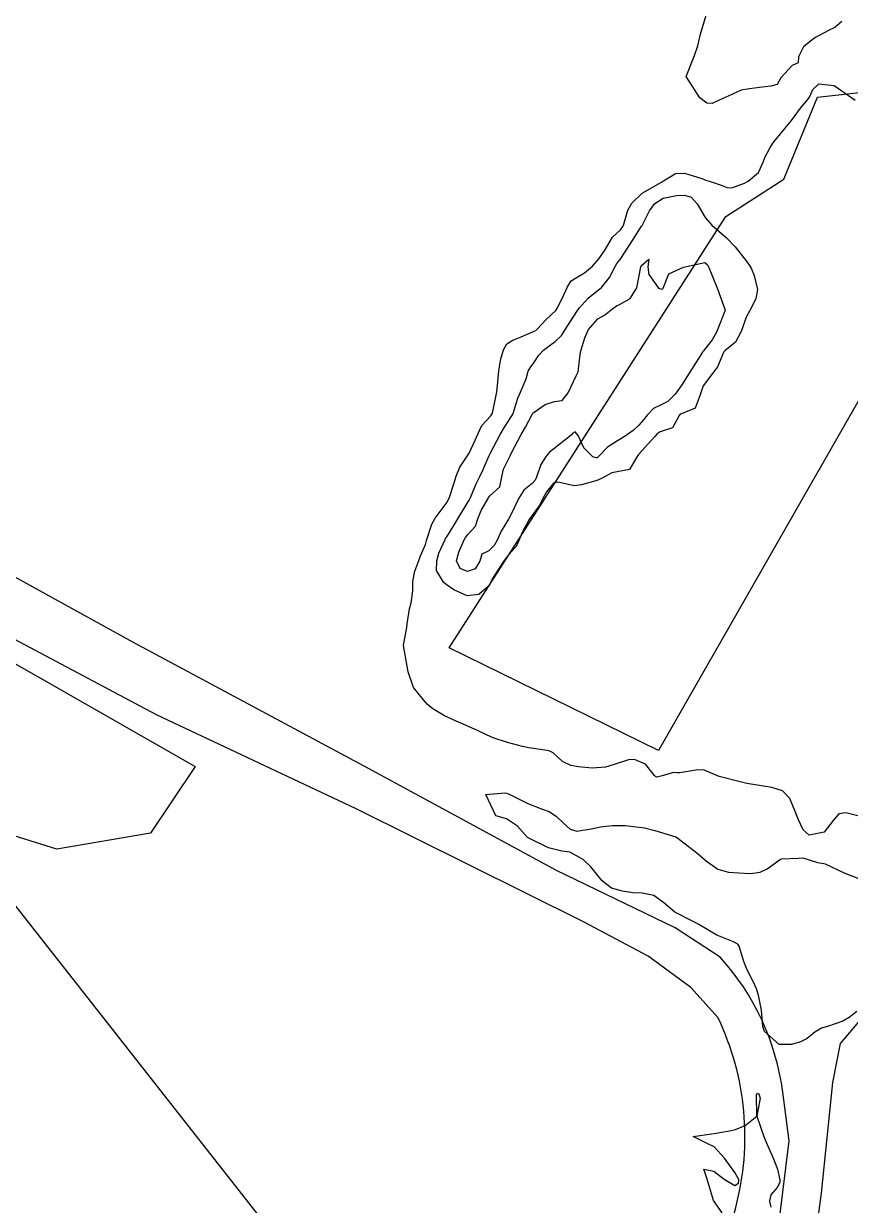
# Model space of a CAD drawing. Header units: metres. Extents: x 318500 to 325275, y 7408834 to 7428799.
# Drawn here: x 321087.6 to 321165.6, y 7415357.9 to 7415469.4 of the extents above; entities that cross this region are included whole.
import ezdxf

# ---------------------------------------------------------------- set-up
doc = ezdxf.new("R2010")
doc.units = ezdxf.units.M
doc.header["$MEASUREMENT"] = 0
doc.linetypes.add('CONTINUO', pattern=[0])
doc.layers.add('_TEXTO_CONGELA', color=45, linetype='Continuous', plot=False)
for name, color, linetype in [('Cemitério', 206, 'Continuous'), ('Curvas de Nivel 1m', 11, 'Continuous'), ('Hidrografia', 140, 'Continuous'), ('Vias Primárias', 230, 'Continuous'), ('Vias Secundárias', 230, 'Continuous')]:
    doc.layers.add(name, color=color, linetype=linetype)

msp = doc.modelspace()

# ---------------------------------------------------------------- linework, layer by layer
at = {"layer": '_TEXTO_CONGELA', "linetype": 'CONTINUO'}
msp.add_polyline3d([(321155.99, 7415298.12, 0), (320600.11, 7416006.12, 0)], dxfattribs=at)
at = {"layer": 'Cemitério'}
for points in [[(321167.48, 7415435.72), (321147.54, 7415400.83), (321127.78, 7415410.52), (321153.89, 7415451.22), (321159.36, 7415454.75), (321162.54, 7415462.5), (321169.06, 7415463.2), (321171.71, 7415459.15), (321167.48, 7415435.72)], [(321103.8, 7415399.31), (321099.6, 7415393.02), (321090.74, 7415391.51), (321082.58, 7415394.07), (321075.47, 7415396.98), (321062.53, 7415405.01), (321058.66, 7415425.08), (321103.8, 7415399.31)]]:
    msp.add_lwpolyline(points, dxfattribs=at)
at = {"layer": 'Curvas de Nivel 1m', "elevation": 721, "flags": 128}
for points in [[(321164.82, 7415469.62), (321164.19, 7415469.07), (321163.65, 7415468.8), (321162.63, 7415468.27), (321162.34, 7415468.12), (321162.18, 7415468.03), (321161.21, 7415467.25), (321160.76, 7415466.29), (321160.7, 7415465.74), (321160.14, 7415465.47), (321159.08, 7415464.32), (321158.74, 7415463.7), (321158.12, 7415463.54), (321157.07, 7415463.39), (321156.11, 7415463.29), (321155.33, 7415463.15), (321154.1, 7415462.59), (321153.96, 7415462.52), (321153.66, 7415462.39), (321152.61, 7415461.88), (321152.09, 7415461.91), (321151.43, 7415462.42), (321150.13, 7415464.44), (321150.94, 7415466.43), (321151.25, 7415467.33), (321151.51, 7415468.42), (321152.02, 7415470.23)], [(321166.85, 7415394.55), (321165.2, 7415394.96), (321164.55, 7415394.87), (321164.03, 7415394.24), (321163.18, 7415393.11), (321161.75, 7415392.85), (321161.18, 7415393.36), (321160.73, 7415394.28), (321160.43, 7415395.06), (321159.94, 7415396.29), (321159.23, 7415397.02), (321158.22, 7415397.33), (321157.24, 7415397.51), (321155.86, 7415397.73), (321155.24, 7415397.86), (321153.25, 7415398.38), (321151.85, 7415398.99), (321151.26, 7415399.02), (321149.55, 7415398.73), (321149.25, 7415398.73), (321148.95, 7415398.75), (321147.88, 7415398.45), (321147.37, 7415398.33), (321147.25, 7415398.37), (321147.16, 7415398.46), (321146.31, 7415399.53), (321145.26, 7415399.97), (321144.71, 7415399.94), (321143.26, 7415399.49), (321142.52, 7415399.26), (321141.26, 7415399.16), (321139.97, 7415399.28), (321139.26, 7415399.43), (321138.48, 7415399.8), (321137.6, 7415400.6), (321137.27, 7415400.78), (321137.04, 7415400.84), (321135.28, 7415401.09), (321134.7, 7415401.21), (321133.28, 7415401.59), (321131.92, 7415402.04), (321131.29, 7415402.32), (321130.52, 7415402.69), (321129.31, 7415403.23), (321128.44, 7415403.59), (321127.32, 7415404.1), (321126.22, 7415404.75), (321125.74, 7415405.16), (321125.34, 7415405.61), (321124.4, 7415406.77), (321123.89, 7415408.25), (321123.8, 7415408.78), (321123.45, 7415410.74), (321123.45, 7415410.78), (321123.77, 7415412.43), (321123.82, 7415412.78), (321124.02, 7415414.2), (321124.18, 7415414.77), (321124.35, 7415415.9), (321124.35, 7415416.77), (321124.52, 7415417.75), (321124.9, 7415418.77), (321125.07, 7415419.21), (321125.53, 7415420.26), (321125.65, 7415420.65), (321125.68, 7415420.76), (321126.13, 7415422.18), (321126.45, 7415422.75), (321127.59, 7415424.28), (321127.8, 7415424.73), (321128.24, 7415426.1), (321128.43, 7415426.72), (321128.78, 7415427.56), (321129.54, 7415428.7), (321129.65, 7415428.9), (321130.23, 7415430.13), (321130.47, 7415430.69), (321130.87, 7415431.5), (321131.7, 7415432.42), (321131.81, 7415432.57), (321131.85, 7415432.68), (321132.18, 7415434.21), (321132.26, 7415434.67), (321132.33, 7415435.27), (321132.47, 7415436.67), (321132.65, 7415437.79), (321132.91, 7415438.66), (321133.23, 7415439.21), (321133.79, 7415439.55), (321134.56, 7415439.88), (321135.81, 7415440.4), (321135.95, 7415440.47), (321136.12, 7415440.62), (321136.92, 7415441.51), (321137.83, 7415442.35), (321138, 7415442.6), (321138.6, 7415443.83), (321138.95, 7415444.58), (321139.29, 7415445.15), (321139.87, 7415445.5), (321140.54, 7415445.9), (321141.3, 7415446.55), (321141.9, 7415447.24), (321142.44, 7415448), (321142.75, 7415448.53), (321143.18, 7415449.27), (321143.93, 7415449.97), (321144.18, 7415450.28), (321144.27, 7415450.51), (321144.65, 7415451.82), (321145.01, 7415452.5), (321145.98, 7415453.42), (321147.81, 7415454.46), (321147.92, 7415454.53), (321147.99, 7415454.58), (321149.15, 7415455.3), (321150, 7415455.33), (321151.62, 7415454.8), (321151.99, 7415454.66), (321152.83, 7415454.4), (321153.69, 7415454.09), (321153.99, 7415453.98), (321154.44, 7415453.92), (321155.64, 7415454.36), (321155.86, 7415454.49), (321155.99, 7415454.57), (321156.98, 7415455.37), (321157.4, 7415456.34), (321157.57, 7415456.79), (321158.04, 7415457.69), (321158.28, 7415458.09), (321158.46, 7415458.32), (321160.07, 7415460.3), (321160.94, 7415461.44), (321161.64, 7415462.28), (321161.83, 7415462.56), (321162.11, 7415463.2), (321162.65, 7415463.74), (321164.12, 7415463.59), (321166.1, 7415462.22)], [(321166.24, 7415376.21), (321165.54, 7415375.62), (321164.94, 7415375.28), (321163.49, 7415374.8), (321162.93, 7415374.62), (321162.29, 7415374.26), (321161.55, 7415373.64), (321160.92, 7415373.34), (321160.1, 7415373.1), (321158.91, 7415373.1), (321157.54, 7415374.32), (321157.38, 7415374.77), (321157.26, 7415376.33), (321156.97, 7415377.75), (321156.78, 7415378.33), (321156.62, 7415378.7), (321155.81, 7415380.35), (321155.59, 7415380.92), (321155.16, 7415382.36), (321155.03, 7415382.57), (321154.61, 7415382.79), (321153.05, 7415383.41), (321151.34, 7415384.41), (321151.06, 7415384.57), (321150.8, 7415384.68), (321149.08, 7415385.59), (321148.03, 7415386.45), (321147.1, 7415387.14), (321145.98, 7415387.36), (321145.1, 7415387.41), (321144.15, 7415387.55), (321143.1, 7415387.85), (321142.2, 7415388.53), (321141.13, 7415389.86), (321140.43, 7415390.55), (321139.15, 7415391.25), (321138.4, 7415391.34), (321137.16, 7415391.65), (321135.17, 7415392.62), (321134.23, 7415393.68), (321133.19, 7415394.37), (321132.98, 7415394.44), (321132.18, 7415394.67), (321131.22, 7415396.68), (321133.04, 7415396.84), (321133.22, 7415396.8), (321133.55, 7415396.65), (321135.21, 7415395.82), (321136.48, 7415395.33), (321137.2, 7415395.07), (321137.92, 7415394.59), (321138.56, 7415393.96), (321139.18, 7415393.41), (321139.84, 7415393.22), (321141.18, 7415393.43), (321142.07, 7415393.64), (321143.18, 7415393.77), (321144.43, 7415393.75), (321145.18, 7415393.67), (321146.22, 7415393.52), (321147.18, 7415393.27), (321148.84, 7415392.78), (321149.17, 7415392.68), (321149.33, 7415392.59), (321149.52, 7415392.43), (321151.15, 7415391.16), (321152.07, 7415390.4), (321153.13, 7415389.62), (321154.14, 7415389.35), (321155.12, 7415389.3), (321156.23, 7415389.24), (321157.13, 7415389.35), (321157.78, 7415389.67), (321158.69, 7415390.31), (321158.94, 7415390.51), (321159.14, 7415390.61), (321160.75, 7415390.68), (321161.15, 7415390.69), (321162.55, 7415390.26), (321163.14, 7415390.17), (321163.26, 7415390.13), (321165.13, 7415389.25), (321166.65, 7415388.67)], [(321153.53, 7415357.2), (321152.71, 7415358.38), (321152.11, 7415360.39), (321151.82, 7415361.32), (321152.75, 7415361.13), (321153.74, 7415360.37), (321154.73, 7415359.77), (321155.09, 7415359.99), (321155.1, 7415360.35), (321154.75, 7415361), (321153.75, 7415362.37), (321152.78, 7415363.44), (321152.14, 7415363.75), (321150.79, 7415364.41), (321152.53, 7415364.65), (321152.79, 7415364.7), (321154.23, 7415364.94), (321154.8, 7415365.06), (321155.71, 7415365.45), (321156.82, 7415366.33), (321156.79, 7415368.33), (321156.85, 7415368.48), (321156.96, 7415368.44), (321157.03, 7415368.33), (321157.14, 7415368.03), (321156.82, 7415366.33), (321157.49, 7415364.32), (321157.89, 7415363.42), (321158.39, 7415362.31), (321158.76, 7415361.32), (321158.98, 7415360.3), (321158.97, 7415360.07), (321158.73, 7415359.59), (321158.13, 7415358.9), (321158.02, 7415358.31), (321158.14, 7415357.75)]]:
    msp.add_lwpolyline(points, dxfattribs=at)
at = {"layer": 'Curvas de Nivel 1m', "flags": 128}
for points, elevation in [([(321151.17, 7415452.42), (321151.95, 7415451.13), (321152.58, 7415450.4), (321153.92, 7415449.24), (321154.76, 7415448.37), (321155.9, 7415446.91), (321156.13, 7415446.59), (321156.27, 7415446.35), (321156.56, 7415445.67), (321156.88, 7415444.34), (321156.73, 7415443.46), (321156.14, 7415442.36), (321155.82, 7415441.72), (321155.46, 7415440.72), (321155.34, 7415440.36), (321154.8, 7415439.36), (321153.78, 7415438.56), (321153.7, 7415438.46), (321153.66, 7415438.38), (321153.1, 7415437.05), (321152.62, 7415436.4), (321151.74, 7415435.26), (321151.46, 7415434.41), (321150.98, 7415433.15), (321149.7, 7415432.61), (321149.58, 7415432.56), (321149.47, 7415432.44), (321148.84, 7415431.29), (321147.68, 7415430.91), (321147.41, 7415430.73), (321147.19, 7415430.47), (321145.65, 7415428.78), (321145.47, 7415428.49), (321144.78, 7415427.36), (321143.63, 7415427.14), (321143.13, 7415427.03), (321142.21, 7415426.53), (321141.81, 7415426.34), (321141.62, 7415426.29), (321140.27, 7415425.9), (321139.61, 7415425.82), (321138.04, 7415426.17), (321137.61, 7415426.06), (321136.97, 7415425.23), (321136.63, 7415424.61), (321136.27, 7415423.93), (321135.57, 7415422.98), (321135.32, 7415422.62), (321134.7, 7415421.48), (321134.35, 7415420.64), (321134.1, 7415420.08), (321133.52, 7415419.48), (321133.14, 7415419.03), (321132.89, 7415418.66), (321131.87, 7415417.05), (321131.68, 7415416.68), (321131.62, 7415416.54), (321131.48, 7415416.33), (321130.59, 7415415.57), (321129.47, 7415415.43), (321128.21, 7415415.99), (321127.49, 7415416.49), (321127.23, 7415416.73), (321126.57, 7415417.82), (321126.6, 7415418.74), (321126.81, 7415419.45), (321127.39, 7415420.73), (321127.44, 7415420.83), (321127.54, 7415420.99), (321128.2, 7415422.08), (321128.58, 7415422.71), (321129.59, 7415424.37), (321129.72, 7415424.57), (321129.78, 7415424.7), (321130.32, 7415425.99), (321130.67, 7415426.69), (321130.98, 7415427.34), (321131.55, 7415428.68), (321131.58, 7415428.75), (321131.65, 7415428.87), (321132.59, 7415430.67), (321132.99, 7415431.35), (321133.7, 7415432.41), (321133.79, 7415432.56), (321133.83, 7415432.65), (321134.27, 7415434.09), (321134.51, 7415434.64), (321135.03, 7415435.92), (321135.24, 7415436.63), (321135.42, 7415436.96), (321135.76, 7415437.43), (321136.25, 7415438.13), (321136.67, 7415438.61), (321137.3, 7415439.09), (321137.79, 7415439.42), (321138.39, 7415440.01), (321138.77, 7415440.59), (321139.83, 7415442.27), (321140.04, 7415442.57), (321140.88, 7415443.52), (321141.86, 7415444.31), (321141.99, 7415444.41), (321142.14, 7415444.54), (321142.92, 7415445.48), (321143.45, 7415446.52), (321143.61, 7415446.8), (321143.9, 7415447.18), (321144.8, 7415448.51), (321145.22, 7415449.2), (321145.94, 7415450.31), (321146.02, 7415450.41), (321146.06, 7415450.49), (321146.67, 7415451.76), (321147.18, 7415452.47), (321147.97, 7415452.95), (321149.22, 7415453.2), (321149.98, 7415453.25), (321150.6, 7415453.05)], 722), ([(321149.89, 7415446.44), (321151.89, 7415446.89), (321152.16, 7415446.68), (321152.29, 7415446.4), (321152.56, 7415445.72), (321153.1, 7415444.39), (321153.83, 7415442.38), (321153.03, 7415440.39), (321152.6, 7415439.6), (321151.78, 7415438.56), (321151.71, 7415438.48), (321151.67, 7415438.41), (321151.53, 7415438.17), (321150.42, 7415436.43), (321149.74, 7415435.34), (321149.37, 7415434.8), (321149.1, 7415434.45), (321148.41, 7415433.76), (321147.71, 7415433.41), (321147.07, 7415433.11), (321146.45, 7415432.48), (321146.13, 7415432.05), (321145.69, 7415431.53), (321145.14, 7415431.04), (321144.4, 7415430.51), (321143.67, 7415430.05), (321142.73, 7415429.46), (321141.85, 7415428.54), (321141.73, 7415428.45), (321141.65, 7415428.44), (321141.32, 7415428.54), (321140.5, 7415429.4), (321139.95, 7415430.57), (321139.68, 7415430.91), (321139.46, 7415430.78), (321139.28, 7415430.58), (321137.66, 7415429.31), (321137.26, 7415429), (321136.92, 7415428.61), (321136.43, 7415427.82), (321136.02, 7415426.62), (321135.9, 7415426.34), (321135.61, 7415426.03), (321134.83, 7415425.4), (321134.35, 7415424.64), (321133.57, 7415423), (321133.36, 7415422.65), (321132.69, 7415421.53), (321132.3, 7415420.67), (321132.03, 7415420.17), (321131.53, 7415419.69), (321130.85, 7415419.36), (321130.68, 7415418.69), (321130.22, 7415417.97), (321129.5, 7415417.73), (321128.81, 7415418.01), (321128.47, 7415418.72), (321128.68, 7415419.55), (321129.2, 7415420.71), (321129.31, 7415420.93), (321129.55, 7415421.23), (321130.26, 7415421.99), (321130.48, 7415422.69), (321130.79, 7415423.47), (321131.48, 7415424.68), (321131.52, 7415424.75), (321131.59, 7415424.84), (321132.55, 7415425.73), (321132.74, 7415426.66), (321132.91, 7415427.38), (321133.52, 7415428.65), (321133.65, 7415428.91), (321134.57, 7415430.64), (321134.97, 7415431.34), (321135.64, 7415432.62), (321135.66, 7415432.66), (321135.7, 7415432.7), (321136.82, 7415433.5), (321137.72, 7415433.78), (321138.44, 7415433.86), (321139.02, 7415434.58), (321139.75, 7415436.19), (321139.94, 7415436.57), (321140.14, 7415438.2), (321140.2, 7415438.56), (321140.58, 7415439.77), (321140.93, 7415440.55), (321141.82, 7415441.56), (321142.44, 7415441.92), (321143.23, 7415442.53), (321143.56, 7415442.79), (321143.84, 7415442.93), (321144.87, 7415443.48), (321145.48, 7415444.5), (321145.55, 7415444.81), (321145.86, 7415446.49), (321145.89, 7415446.57), (321146.61, 7415447.19), (321146.52, 7415446.48), (321146.62, 7415445.74), (321147.53, 7415444.46), (321147.86, 7415444.36), (321147.93, 7415444.39), (321147.96, 7415444.46), (321148.52, 7415445.82), (321149.89, 7415446.44)], 723)]:
    msp.add_lwpolyline(points, close=True, dxfattribs=dict(at, elevation=elevation))
at = {"layer": 'Hidrografia'}
msp.add_lwpolyline([(321158.23, 7415316.26), (321158.51, 7415324.15), (321159.79, 7415326.55), (321160.29, 7415328.5), (321160.46, 7415331.17), (321161.24, 7415338.55), (321161.8, 7415343.4), (321161.74, 7415350.44), (321162.91, 7415359.07), (321163.97, 7415369.51), (321164.7, 7415373.19), (321168.54, 7415377.7), (321172.34, 7415384.51), (321174.4, 7415388.69), (321177.69, 7415399.57), (321184.94, 7415412.8), (321187.95, 7415419.48), (321193.65, 7415435.95), (321197.89, 7415445.23), (321198.73, 7415450.52), (321199.95, 7415457.48), (321197.67, 7415469.93)], dxfattribs=at)
at = {"layer": 'Vias Primárias'}
msp.add_lwpolyline([(321109.37, 7414841.13, 0), (321121.45, 7414845.47, -0.165445)], format="xyb", dxfattribs=at)
at = {"layer": 'Vias Secundárias'}
for points in [[(321230.55, 7415385.46), (321227.77, 7415383.71), (321224.26, 7415377.67), (321221.65, 7415373.29), (321218.02, 7415370.21), (321213.85, 7415366.95), (321207.68, 7415363.5), (321198.43, 7415360.79), (321190.96, 7415358.72), (321184.62, 7415355.82), (321178.15, 7415352.01), (321172.28, 7415347.66), (321168.94, 7415344.99), (321165.61, 7415343.36, -0.373655), (321157.87, 7415345.42), (321158.6, 7415353.81), (321159.87, 7415363.99), (321159.26, 7415368.59, 0.153486), (321153.34, 7415381.34), (321149.1, 7415384.09), (321137.91, 7415389.52), (321120.17, 7415399.14), (321097.91, 7415411.07), (321071.5, 7415425.61)], [(321230.79, 7415378.98), (321225.76, 7415371.89), (321222.12, 7415367.46), (321216.7, 7415363.71), (321207.67, 7415358.75), (321200.47, 7415356.46), (321191.99, 7415354.71), (321184.67, 7415351.59), (321182.1, 7415349.53), (321173.31, 7415339.91, -0.610233), (321152.5, 7415345.56), (321152.61, 7415349.38), (321154.82, 7415357.71, 0.178025), (321153.16, 7415375.6), (321150.58, 7415378.47), (321146.55, 7415381.43), (321140.46, 7415384.67), (321119, 7415395.32), (321100.15, 7415404.19), (321076.76, 7415416.61)]]:
    msp.add_lwpolyline(points, format="xyb", dxfattribs=at)

doc.saveas('drawing.dxf')
